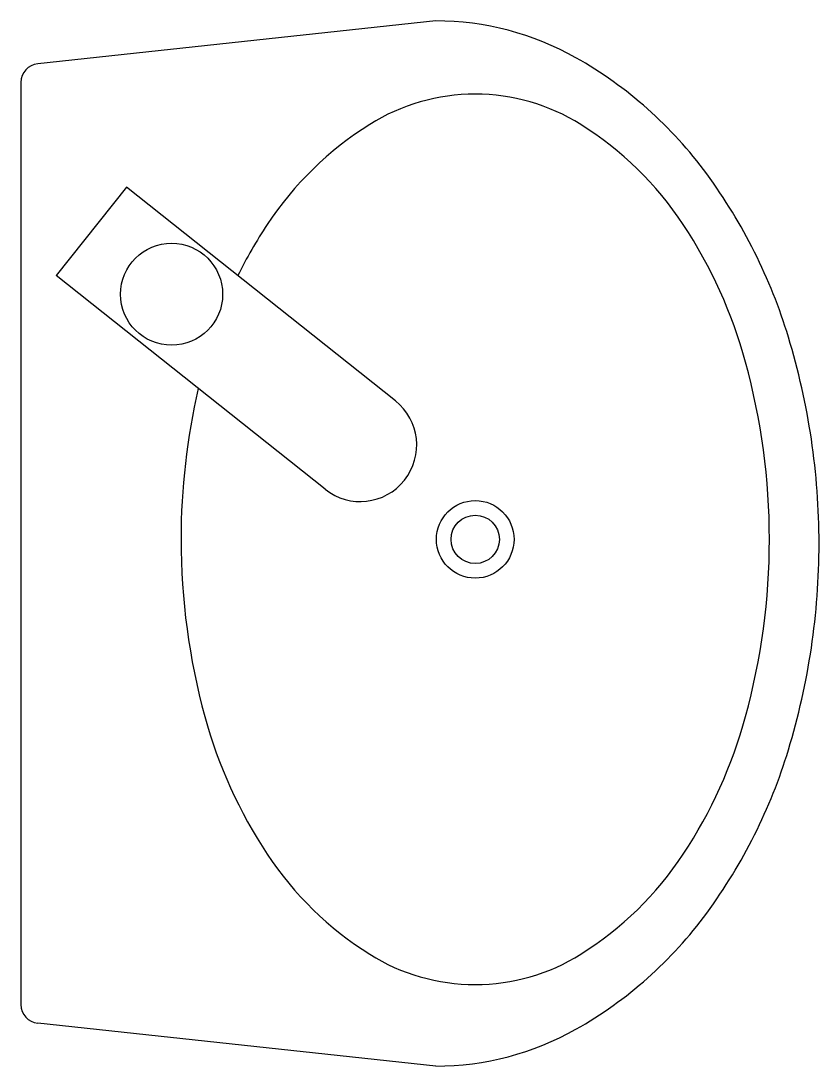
# Model space of a CAD drawing. Header units: metres. Extents: x 0 to 0.424, y -0.278 to 0.278.
import ezdxf

# ---------------------------------------------------------------- set-up
doc = ezdxf.new("R2010")
doc.units = ezdxf.units.M

msp = doc.modelspace()

# ---------------------------------------------------------------- linework, layer by layer
for p, q in [((0.2202474914648462, 0.2776340948832683), (0.008928432416269061, 0.2548586919078559)), ((0, 0.2449162705270282), (0, -0.2449162705270282)), ((0.05604669546144692, 0.1892645330728158), (0.01870968856889021, 0.1422970132713317)), ((0.1988057006086876, 0.07577772385477033), (0.05604669546144692, 0.1892645330728158)), ((0.1614686937161309, 0.02881020405325785), (0.01870968856889021, 0.1422970132713317)), ((0.2202474914648462, -0.2776340948832683), (0.008928432416269061, -0.2548586919078559))]:
    msp.add_line(p, q)
for centre, radius in [((0.08000866357591008, 0.1324076972223907), 0.02708330777264223), ((0.2411868163917745, 0.002197357230954822), 0.02060667235019586), ((0.2411868163917745, 0.002197357230954822), 0.01284018983926671)]:
    msp.add_circle(centre, radius)
for centre, radius, start, end in [((0.2202474914647894, 0.1264565498895251), 0.1511775449937455, 60.52885183217807, 89.99999999997883), ((0.1858915736468987, 0.06566126033121122), 0.2210087437632761, 36.24070634383907, 60.52885183219262), ((0.009999999999990905, 0.2449162705270282), 0.01, 96.15144092170195, 180), ((0.2411868163917461, 0.1333034147785952), 0.1054171156320933, 89.99999999998535, 122.1004816443368), ((0.2411868163918029, 0.1333034147786236), 0.1054171156320673, 57.89951835565595, 90.00000000001464), ((0.2805720397514335, 0.07051916141483616), 0.1795322847241008, 122.1004816443653, 146.5631906577669), ((0.2018015930321155, 0.07051916141483616), 0.1795322847241018, 33.43680934223313, 57.89951835563471), ((0.1317146001798619, 0.0259505705624008), 0.2881807865784497, 16.88884884370407, 36.24070634384135), ((0.3430793903048936, 0.02924551616391113), 0.2544367750134853, 146.5631906577515, 153.6213957390944), ((0.1392942424784565, 0.02924551616379745), 0.2544367750137201, 15.29661224002311, 33.43680934224487), ((0.0462414116236971, -8.526512829121202e-14), 0.3775065839411127, 1.302755197527456e-11, 16.88884884371592), ((0.04039985176311234, 0.0021973572309264), 0.3569633735948514, 4.885331990727962e-12, 15.29661224002468), ((0.4419737810204651, 0.0021973572309264), 0.3569633735948827, 167.0248651626966, 179.9999999999951), ((0.1801371971623951, 0.05229396395401409), 0.03000000000000114, 231.5169236231143, 51.51692362311421), ((0.4419737810204083, 0.002197357230983243), 0.356963373594823, 180.0000000000049, 195.2966122400263), ((0.04039985176311234, 0.002197357230983243), 0.3569633735948541, 344.7033877599754, 359.9999999999951), ((0.04624141162366868, 8.526512829121202e-14), 0.377506583941144, 343.1111511562862, 359.999999999987), ((0.3430793903050642, -0.0248508017018878), 0.2544367750136927, 195.2966122400247, 213.4368093422485), ((0.1392942424784565, -0.0248508017018878), 0.254436775013714, 326.5631906577551, 344.7033877599769), ((0.1317146001798619, -0.0259505705624008), 0.2881807865784436, 323.7592936561587, 343.1111511562959), ((0.2805720397514335, -0.0661244469528981), 0.1795322847241174, 213.4368093422413, 237.8995183556397), ((0.2018015930321155, -0.06612444695292652), 0.1795322847241008, 302.1004816443653, 326.5631906577669), ((0.1858915736468134, -0.06566126033121122), 0.2210087437633371, 299.4711481678241, 323.759293656174), ((0.2411868163917461, -0.128908700316714), 0.1054171156320673, 237.899518355656, 270.0000000000147), ((0.2411868163918029, -0.1289087003166856), 0.1054171156320933, 269.9999999999837, 302.1004816443368), ((0.009999999999990905, -0.2449162705270282), 0.01, 180, 263.848559078298), ((0.2202474914648462, -0.1264565498895536), 0.1511775449937147, 270, 299.4711481678037)]:
    msp.add_arc(centre, radius, start, end)

doc.saveas('drawing.dxf')
